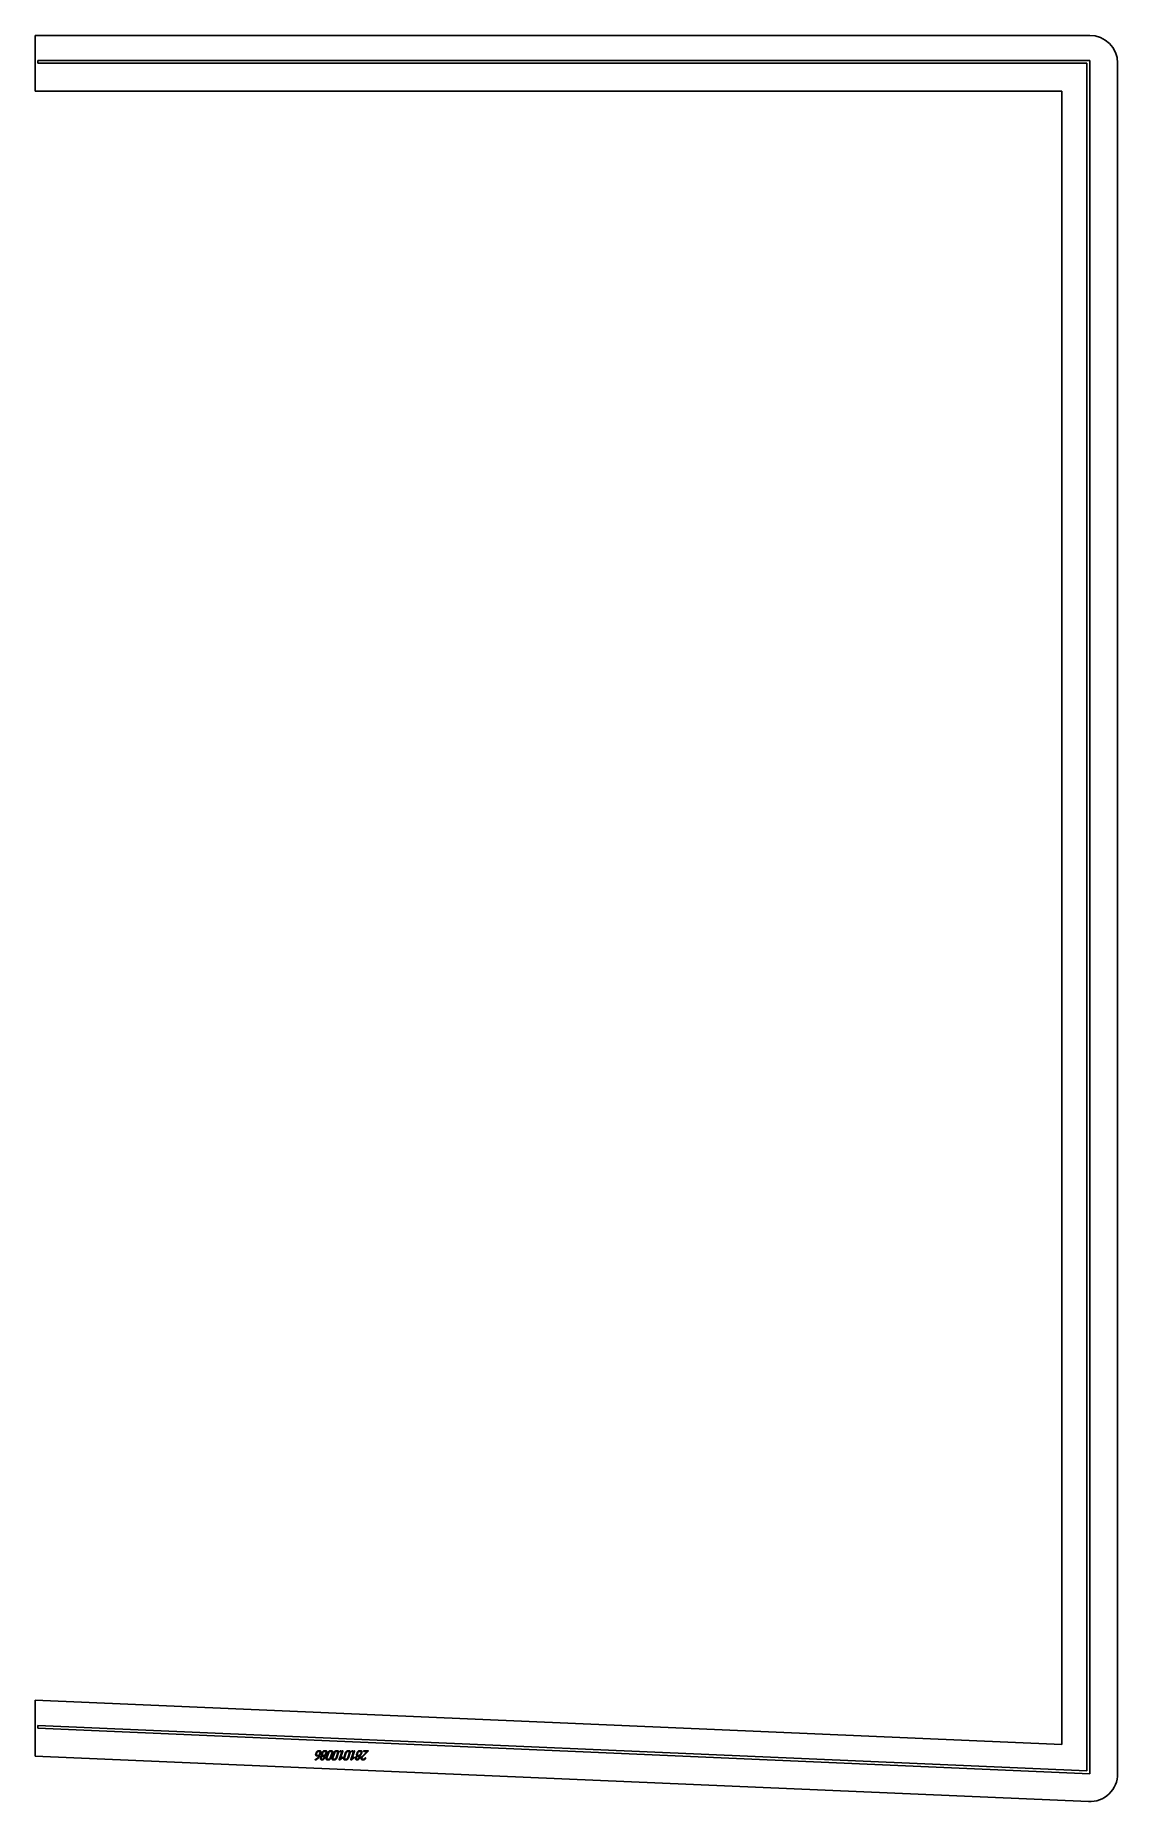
# Model space of a CAD drawing. Header units: millimetres. Extents: x 56 to 1218, y 28 to 1924.
import ezdxf

# ---------------------------------------------------------------- set-up
doc = ezdxf.new("R2010")
doc.units = ezdxf.units.MM
doc.linetypes.add('K5LT_BASIC', pattern=[0])
doc.layers.add('Engraving', color=7, linetype='Continuous')

msp = doc.modelspace()

# ---------------------------------------------------------------- linework, layer by layer
at = {"color": 143, "linetype": 'K5LT_BASIC', "lineweight": 25, "true_color": 0x33acca}
for p, q in [((56.3, 1924.3), (1187.9, 1924.3)), ((56.3, 1924.3), (56.3, 1897.3)), ((56.3, 1894.3), (56.3, 1897.3)), ((56.3, 1894.3), (56.3, 1864.3)), ((1217.9, 1894.3), (1217.9, 58)), ((56.3, 1864.3), (1157.9, 1864.3)), ((1157.9, 1864.3), (1157.9, 89.3)), ((1157.9, 89.3), (56.3, 137)), ((56.3, 137), (56.3, 109.9)), ((56.3, 106.9), (56.3, 109.9)), ((56.3, 106.9), (56.3, 76.9)), ((1186.6, 28), (56.3, 76.9))]:
    msp.add_line(p, q, dxfattribs=at)
for centre, start, end in [((1187.9, 1894.3), 0, 90), ((1187.9, 58), 267.5213, 0)]:
    msp.add_arc(centre, 30, start, end, dxfattribs=at)
at = {"layer": 'Engraving', "color": 143, "linetype": 'K5LT_BASIC', "lineweight": 25, "true_color": 0x33acca}
for p, q in [((58.9, 1897.3), (1187.9, 1897.3)), ((58.9, 1894.3), (58.9, 1897.3)), ((1187.9, 1897.3), (1187.9, 58)), ((1184.9, 1894.3), (58.9, 1894.3)), ((1184.9, 61.1), (1184.9, 1894.3)), ((59, 109.8), (1184.9, 61.1)), ((59, 106.8), (59, 109.8)), ((1187.9, 58), (59, 106.8)), ((357.3, 79.1), (357.8, 80.6)), ((358, 79.1), (358.5, 80.6)), ((360.9, 77), (358.7, 77)), ((361.1, 77.7), (359, 77.7)), ((360.4, 82), (361.1, 82)), ((360.7, 82.7), (361.4, 82.7)), ((362.1, 80.6), (361.1, 77.7)), ((362.8, 80.6), (361.7, 77.4)), ((363.7, 79.1), (364.1, 80.6)), ((364.4, 79.1), (364.9, 80.6)), ((366, 77.7), (365.3, 77.7)), ((366.8, 82), (367.5, 82)), ((367, 82.7), (367.7, 82.7)), ((368.4, 80.6), (367.9, 79.1)), ((369.1, 80.6), (368.6, 79.1)), ((368.6, 74.9), (370.5, 80.6)), ((369.3, 74.9), (371.2, 80.6)), ((374.8, 80.6), (372.8, 74.9)), ((373.1, 82), (373.8, 82)), ((373.4, 82.7), (374.1, 82.7)), ((375.5, 80.6), (373.5, 74.9)), ((374.9, 74.9), (376.8, 80.6)), ((375.6, 74.9), (377.6, 80.6)), ((381.1, 80.6), (379.2, 74.9)), ((379.5, 82), (380.2, 82)), ((379.7, 82.7), (380.4, 82.7)), ((381.8, 80.6), (379.9, 74.9)), ((382.5, 73.1), (385.7, 82.3)), ((386.4, 82.3), (383.5, 74)), ((387.3, 74.9), (389.3, 80.6)), ((388.1, 74.9), (390, 80.6)), ((393.5, 80.6), (391.6, 74.9)), ((391.9, 82), (392.6, 82)), ((392.1, 82.7), (392.9, 82.7)), ((394.3, 80.6), (392.3, 74.9)), ((395, 73.1), (398.1, 82.3)), ((398.8, 82.3), (396, 74)), ((401.2, 79.1), (401.7, 80.6)), ((401.9, 79.1), (402.4, 80.6)), ((403.6, 77.7), (402.9, 77.7)), ((404.3, 82), (405, 82)), ((404.6, 82.7), (405.3, 82.7)), ((406, 80.6), (405.5, 79.1)), ((406.7, 80.6), (406.2, 79.1)), ((407.2, 76.6), (412.5, 82)), ((407.4, 76), (407.2, 75.7)), ((407.6, 76.2), (407.4, 76)), ((413.5, 82.1), (407.6, 76.2)), ((412.5, 82), (408.9, 82)), ((409.2, 82.7), (413.4, 82.7)), ((357.1, 72.8), (356.9, 72.7)), ((357, 73.4), (357.2, 73.5)), ((357.2, 73.5), (357.4, 73.6)), ((357.4, 73.6), (357.7, 73.7)), ((362.4, 74), (362.5, 74.4)), ((362.5, 74.6), (362.6, 74.9)), ((362.5, 74.4), (362.5, 74.6)), ((362.6, 74.9), (362.8, 75.6)), ((363.3, 74.9), (363.5, 75.6)), ((364.2, 72.7), (364, 72.7)), ((364.4, 72.8), (364.2, 72.7)), ((364.9, 72.9), (364.4, 72.8)), ((366.4, 75.6), (366.1, 74.9)), ((367.1, 75.6), (366.8, 74.9)), ((370.7, 72.7), (370, 72.7)), ((370.9, 73.5), (370.2, 73.5)), ((377, 72.7), (376.3, 72.7)), ((377.3, 73.5), (376.6, 73.5)), ((385.9, 75), (383, 72.9)), ((383.5, 74), (385.6, 75.5)), ((389.5, 72.7), (388.8, 72.7)), ((389.7, 73.5), (389, 73.5)), ((398.3, 75), (395.5, 72.9)), ((396, 74), (398, 75.5)), ((400, 74.4), (400.1, 74.6)), ((400, 74), (400, 74.4)), ((400.1, 74.9), (400.4, 75.6)), ((400.1, 74.6), (400.1, 74.9)), ((400.9, 74.9), (401.1, 75.6)), ((401.8, 72.7), (401.6, 72.7)), ((402, 72.8), (401.8, 72.7)), ((402.4, 72.9), (402, 72.8)), ((403.9, 75.6), (403.7, 74.9)), ((404.7, 75.6), (404.4, 74.9)), ((410.9, 74.6), (410.8, 74.4))]:
    msp.add_line(p, q, dxfattribs=at)
for points in [[(357.3, 79.1), (357, 78.2), (357.4, 77.6)], [(357.4, 77.6), (357.8, 77), (358.7, 77)], [(358.9, 82.1), (358.1, 81.4), (357.8, 80.6)], [(358, 79.1), (357.8, 78.6), (358.1, 78.1)], [(358.1, 78.1), (358.4, 77.7), (359, 77.7)], [(359.3, 81.6), (358.7, 81.2), (358.5, 80.6)], [(360.7, 82.7), (359.8, 82.7), (358.9, 82.1)], [(360.4, 82), (359.8, 82), (359.3, 81.6)], [(360.3, 76), (360, 75.5), (359.6, 75.1)], [(360, 74.7), (361.2, 75.9), (361.7, 77.4)], [(360.9, 77), (360.7, 76.5), (360.3, 76)], [(362, 81.6), (361.7, 82), (361.1, 82)], [(362.6, 82.1), (362.2, 82.7), (361.4, 82.7)], [(362.1, 80.6), (362.3, 81.1), (362, 81.6)], [(362.8, 80.6), (363.1, 81.5), (362.6, 82.1)], [(363.3, 76.5), (363, 76.1), (362.8, 75.6)], [(364.2, 77.3), (363.7, 76.9), (363.3, 76.5)], [(363.7, 79.1), (363.5, 78.5), (363.6, 78)], [(364.3, 76.6), (363.7, 76.2), (363.5, 75.6)], [(363.6, 78), (363.8, 77.5), (364.2, 77.3)], [(365.3, 82.1), (364.5, 81.4), (364.1, 80.6)], [(364.4, 79.1), (364.2, 78.6), (364.4, 78.1)], [(365.4, 77), (364.9, 77), (364.3, 76.6)], [(364.4, 78.1), (364.7, 77.7), (365.3, 77.7)], [(365.6, 81.6), (365.1, 81.2), (364.9, 80.6)], [(367, 82.7), (366.1, 82.7), (365.3, 82.1)], [(366.3, 76.6), (366, 77), (365.4, 77)], [(366.8, 82), (366.2, 82), (365.6, 81.6)], [(366, 77.7), (366.6, 77.7), (367.2, 78.1)], [(366.4, 75.6), (366.6, 76.2), (366.3, 76.6)], [(366.9, 77.3), (367.5, 77.6), (368, 78.1)], [(367.2, 76.5), (367.1, 77), (366.9, 77.3)], [(367.1, 75.6), (367.3, 76.1), (367.2, 76.5)], [(367.2, 78.1), (367.7, 78.6), (367.9, 79.1)], [(368.3, 81.6), (368, 82), (367.5, 82)], [(369, 82.1), (368.5, 82.7), (367.7, 82.7)], [(368, 78.1), (368.5, 78.6), (368.6, 79.1)], [(368.4, 80.6), (368.6, 81.1), (368.3, 81.6)], [(369.1, 80.6), (369.4, 81.5), (369, 82.1)], [(371.6, 82.1), (370.8, 81.4), (370.5, 80.6)], [(372, 81.6), (371.4, 81.2), (371.2, 80.6)], [(373.4, 82.7), (372.5, 82.7), (371.6, 82.1)], [(373.1, 82), (372.5, 82), (372, 81.6)], [(374.7, 81.6), (374.4, 82), (373.8, 82)], [(375.3, 82.1), (374.9, 82.7), (374.1, 82.7)], [(374.8, 80.6), (375, 81.1), (374.7, 81.6)], [(375.5, 80.6), (375.8, 81.5), (375.3, 82.1)], [(378, 82.1), (377.1, 81.4), (376.8, 80.6)], [(378.3, 81.6), (377.8, 81.2), (377.6, 80.6)], [(379.7, 82.7), (378.8, 82.7), (378, 82.1)], [(379.5, 82), (378.9, 82), (378.3, 81.6)], [(381, 81.6), (380.7, 82), (380.2, 82)], [(381.7, 82.1), (381.2, 82.7), (380.4, 82.7)], [(381.1, 80.6), (381.3, 81.1), (381, 81.6)], [(381.8, 80.6), (382.1, 81.5), (381.7, 82.1)], [(383.8, 82.5), (383.6, 82.4), (383.5, 82.2)], [(383.5, 82.2), (383.4, 82), (383.6, 81.8)], [(383.6, 81.8), (383.7, 81.6), (383.9, 81.6)], [(384.2, 82.7), (384, 82.7), (383.8, 82.5)], [(383.9, 81.6), (384.1, 81.6), (384.3, 81.8)], [(384.6, 82.5), (384.5, 82.7), (384.2, 82.7)], [(384.3, 81.8), (384.5, 82), (384.6, 82.2)], [(384.6, 82.2), (384.6, 82.4), (384.6, 82.5)], [(385.9, 82.6), (385.7, 82.5), (385.7, 82.3)], [(386.1, 82.7), (386, 82.7), (385.9, 82.6)], [(386.4, 82.6), (386.2, 82.7), (386.1, 82.7)], [(386.4, 82.3), (386.4, 82.5), (386.4, 82.6)], [(390.4, 82.1), (389.6, 81.4), (389.3, 80.6)], [(390.8, 81.6), (390.2, 81.2), (390, 80.6)], [(392.1, 82.7), (391.3, 82.7), (390.4, 82.1)], [(391.9, 82), (391.3, 82), (390.8, 81.6)], [(393.5, 81.6), (393.2, 82), (392.6, 82)], [(394.1, 82.1), (393.7, 82.7), (392.9, 82.7)], [(393.5, 80.6), (393.7, 81.1), (393.5, 81.6)], [(394.3, 80.6), (394.6, 81.5), (394.1, 82.1)], [(396.2, 82.5), (396, 82.4), (395.9, 82.2)], [(395.9, 82.2), (395.9, 82), (396, 81.8)], [(396, 81.8), (396.1, 81.6), (396.3, 81.6)], [(396.7, 82.7), (396.4, 82.7), (396.2, 82.5)], [(396.3, 81.6), (396.6, 81.6), (396.8, 81.8)], [(397, 82.5), (396.9, 82.7), (396.7, 82.7)], [(396.8, 81.8), (397, 82), (397, 82.2)], [(397, 82.2), (397.1, 82.4), (397, 82.5)], [(398.3, 82.6), (398.2, 82.5), (398.1, 82.3)], [(398.6, 82.7), (398.4, 82.7), (398.3, 82.6)], [(398.8, 82.6), (398.6, 82.7), (398.6, 82.7)], [(398.8, 82.3), (398.9, 82.5), (398.8, 82.6)], [(400.9, 76.5), (400.6, 76.1), (400.4, 75.6)], [(401.7, 77.3), (401.2, 76.9), (400.9, 76.5)], [(401.2, 79.1), (401, 78.5), (401.2, 78)], [(401.9, 76.6), (401.3, 76.2), (401.1, 75.6)], [(401.2, 78), (401.3, 77.5), (401.7, 77.3)], [(402.9, 82.1), (402, 81.4), (401.7, 80.6)], [(401.9, 79.1), (401.7, 78.6), (402, 78.1)], [(403, 77), (402.4, 77), (401.9, 76.6)], [(402, 78.1), (402.3, 77.7), (402.9, 77.7)], [(403.2, 81.6), (402.6, 81.2), (402.4, 80.6)], [(404.6, 82.7), (403.7, 82.7), (402.9, 82.1)], [(403.9, 76.6), (403.6, 77), (403, 77)], [(404.3, 82), (403.7, 82), (403.2, 81.6)], [(403.6, 77.7), (404.2, 77.7), (404.7, 78.1)], [(403.9, 75.6), (404.1, 76.2), (403.9, 76.6)], [(404.4, 77.3), (405.1, 77.6), (405.6, 78.1)], [(404.8, 76.5), (404.7, 77), (404.4, 77.3)], [(404.7, 78.1), (405.3, 78.6), (405.5, 79.1)], [(404.7, 75.6), (404.8, 76.1), (404.8, 76.5)], [(405.9, 81.6), (405.6, 82), (405, 82)], [(406.6, 82.1), (406.1, 82.7), (405.3, 82.7)], [(405.6, 78.1), (406, 78.6), (406.2, 79.1)], [(406, 80.6), (406.2, 81.1), (405.9, 81.6)], [(406.5, 75.9), (406.3, 75.5), (406.2, 75.2)], [(407.2, 76.6), (406.7, 76.2), (406.5, 75.9)], [(406.7, 80.6), (407, 81.5), (406.6, 82.1)], [(408.9, 82.6), (408.7, 82.5), (408.7, 82.3)], [(408.7, 82.3), (408.6, 82.2), (408.7, 82.1)], [(408.7, 82.1), (408.8, 82), (408.9, 82)], [(409.2, 82.7), (409, 82.7), (408.9, 82.6)], [(413.6, 82.6), (413.5, 82.7), (413.4, 82.7)], [(413.5, 82.1), (413.6, 82.2), (413.6, 82.3)], [(413.6, 82.3), (413.7, 82.5), (413.6, 82.6)], [(356.8, 73.3), (356.7, 73.2), (356.7, 73.1)], [(356.7, 73.1), (356.6, 73), (356.7, 72.9)], [(356.7, 72.9), (356.8, 72.7), (356.9, 72.7)], [(357, 73.4), (356.9, 73.4), (356.8, 73.3)], [(357.1, 72.8), (358.7, 73.4), (360, 74.7)], [(358.4, 74.1), (358, 73.9), (357.7, 73.7)], [(359.6, 75.1), (358.9, 74.4), (358.4, 74.1)], [(362.4, 74), (362.5, 73.7), (362.7, 73.4)], [(362.7, 73.4), (363.1, 72.7), (364, 72.7)], [(363.3, 74.9), (363.1, 74.3), (363.4, 73.9)], [(363.4, 73.9), (363.6, 73.5), (364.2, 73.5)], [(364.2, 73.5), (364.8, 73.5), (365.4, 73.9)], [(364.9, 72.9), (365.3, 73), (365.7, 73.4)], [(365.4, 73.9), (365.9, 74.3), (366.1, 74.9)], [(365.7, 73.4), (366.6, 74), (366.8, 74.9)], [(368.6, 74.9), (368.3, 74), (368.7, 73.4)], [(368.7, 73.4), (369.1, 72.7), (370, 72.7)], [(369.3, 74.9), (369.1, 74.3), (369.4, 73.9)], [(369.4, 73.9), (369.6, 73.5), (370.2, 73.5)], [(370.7, 72.7), (371.6, 72.7), (372.4, 73.4)], [(370.9, 73.5), (371.5, 73.5), (372.1, 73.9)], [(372.1, 73.9), (372.6, 74.3), (372.8, 74.9)], [(372.4, 73.4), (373.3, 74), (373.5, 74.9)], [(374.9, 74.9), (374.6, 74), (375, 73.4)], [(375, 73.4), (375.5, 72.7), (376.3, 72.7)], [(375.6, 74.9), (375.4, 74.3), (375.7, 73.9)], [(375.7, 73.9), (376, 73.5), (376.6, 73.5)], [(377, 72.7), (377.9, 72.7), (378.8, 73.4)], [(377.3, 73.5), (377.9, 73.5), (378.4, 73.9)], [(378.4, 73.9), (379, 74.3), (379.2, 74.9)], [(378.8, 73.4), (379.6, 74), (379.9, 74.9)], [(382.5, 73.1), (382.5, 72.9), (382.6, 72.8)], [(382.6, 72.8), (382.6, 72.8), (382.8, 72.8)], [(382.8, 72.8), (382.9, 72.8), (383, 72.9)], [(385.8, 75.6), (385.7, 75.6), (385.6, 75.5)], [(386.1, 75.5), (386, 75.6), (385.8, 75.6)], [(385.9, 75), (386.1, 75.2), (386.1, 75.2)], [(386.1, 75.2), (386.1, 75.4), (386.1, 75.5)], [(387.3, 74.9), (387, 74), (387.5, 73.4)], [(387.5, 73.4), (387.9, 72.7), (388.8, 72.7)], [(388.1, 74.9), (387.9, 74.3), (388.1, 73.9)], [(388.1, 73.9), (388.4, 73.5), (389, 73.5)], [(389.5, 72.7), (390.4, 72.7), (391.2, 73.4)], [(389.7, 73.5), (390.3, 73.5), (390.9, 73.9)], [(390.9, 73.9), (391.4, 74.3), (391.6, 74.9)], [(391.2, 73.4), (392, 74), (392.3, 74.9)], [(395, 73.1), (394.9, 72.9), (395, 72.8)], [(395, 72.8), (395.1, 72.8), (395.2, 72.8)], [(395.2, 72.8), (395.4, 72.8), (395.5, 72.9)], [(398.3, 75.6), (398.1, 75.6), (398, 75.5)], [(398.5, 75.5), (398.4, 75.6), (398.3, 75.6)], [(398.3, 75), (398.5, 75.2), (398.5, 75.2)], [(398.5, 75.2), (398.6, 75.4), (398.5, 75.5)], [(400, 74), (400, 73.7), (400.2, 73.4)], [(400.2, 73.4), (400.7, 72.7), (401.6, 72.7)], [(400.9, 74.9), (400.7, 74.3), (400.9, 73.9)], [(400.9, 73.9), (401.2, 73.5), (401.8, 73.5)], [(401.8, 73.5), (402.4, 73.5), (402.9, 73.9)], [(402.4, 72.9), (402.9, 73), (403.3, 73.4)], [(402.9, 73.9), (403.5, 74.3), (403.7, 74.9)], [(403.3, 73.4), (404.1, 74), (404.4, 74.9)], [(406.2, 75.2), (405.8, 74.2), (406.4, 73.4)], [(406.4, 73.4), (407, 72.7), (408, 72.7)], [(407.1, 74), (406.7, 74.5), (406.9, 75.2)], [(406.9, 75.2), (407, 75.5), (407.2, 75.7)], [(407.6, 73.6), (407.3, 73.7), (407.1, 74)], [(408.2, 73.5), (407.9, 73.5), (407.6, 73.6)], [(408, 72.7), (408.8, 72.7), (409.4, 73.1)], [(409.2, 73.7), (408.7, 73.5), (408.2, 73.5)], [(410.2, 74.7), (409.7, 74), (409.2, 73.7)], [(409.4, 73.1), (410.2, 73.6), (410.8, 74.4)], [(410.4, 74.8), (410.3, 74.8), (410.2, 74.7)], [(410.6, 74.9), (410.5, 74.9), (410.4, 74.8)], [(410.9, 74.8), (410.8, 74.9), (410.6, 74.9)], [(410.9, 74.6), (410.9, 74.7), (410.9, 74.8)]]:
    msp.add_open_spline(points, degree=2, dxfattribs=at)

doc.saveas('drawing.dxf')
